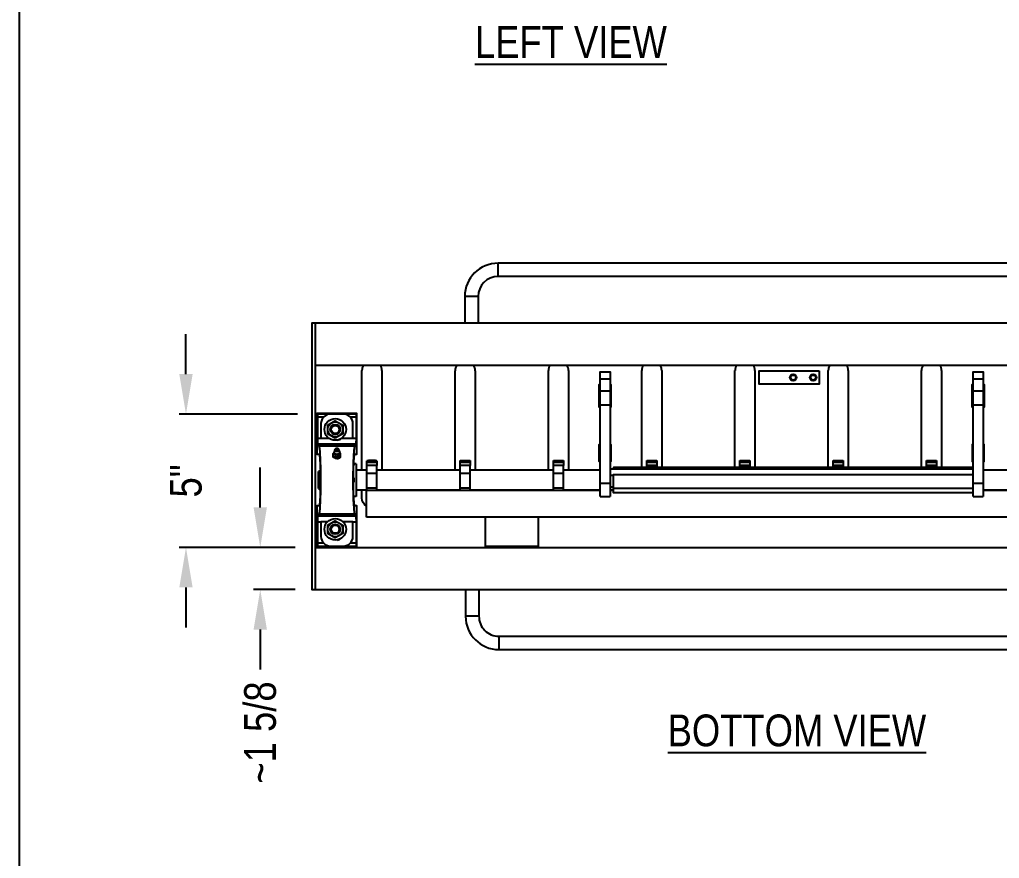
# Model space of a CAD drawing. Extents: x 0 to 216, y 0 to 280.
# Drawn here: x 0 to 73.5, y 63.9 to 126.8 of the extents above; entities that cross this region are included whole.
import ezdxf

# ---------------------------------------------------------------- set-up
doc = ezdxf.new("R2010")
doc.units = 0
doc.header["$MEASUREMENT"] = 0
for name, color, linetype in [('2132-LOGO$0$CADdetails-7-VERYFINE', 7, 'CONTINUOUS'), ('CADdetails-1-FINE', 1, 'CONTINUOUS'), ('CADdetails-11-VERYFINE', 11, 'CONTINUOUS'), ('CADdetails-2-FINELIGHT', 2, 'CONTINUOUS'), ('CADdetails-7-VERYFINE', 7, 'CONTINUOUS'), ('CADdetails-9-EXTRAFINE', 9, 'CONTINUOUS')]:
    doc.layers.add(name, color=color, linetype=linetype)
doc.styles.add('CADdetails-DIMENSIONS', font='ARIALN.TTF', dxfattribs={"height": 2.38})
doc.styles.add('CADdetails-NOTES', font='ARIALN.TTF', dxfattribs={"height": 2.38})
doc.dimstyles.new('CADdetails-DIM', dxfattribs={"dimtxt": 2.38, "dimasz": 3, "dimexe": 0.5, "dimexo": 1.5, "dimgap": 1, "dimtad": 0, "dimzin": 0, "dimdsep": 46, "dimtxsty": 'CADdetails-NOTES', "dimcen": 1, "dimclrd": 256, "dimclre": 256, "dimadec": 0, "dimazin": 0, "dimtfac": 1, "dimtofl": 0, "dimtmove": 0, "dimatfit": 3, "dimfxl": 0, "dimtolj": 1, "dimtzin": 0, "dimarcsym": 0})

# ---------------------------------------------------------------- blocks, each defined once
blk = doc.blocks.new('2132-LOGO')
at = {"layer": '2132-LOGO$0$CADdetails-7-VERYFINE'}
blk.add_lwpolyline([(0, 0), (0, 280), (216, 280), (216, 0)], close=True, dxfattribs=at)
blk = doc.blocks.new('*D19')
at = {"layer": 'CADdetails-7-VERYFINE', "lineweight": -2}
for p, q in [((12.475, 100.228), (12.475, 103.228)), ((20.845, 97.228), (11.975, 97.228)), ((20.673, 87.231), (11.975, 87.231)), ((12.475, 84.231), (12.475, 81.231))]:
    blk.add_line(p, q, dxfattribs=at)
at = {"layer": 'CADdetails-7-VERYFINE'}
for points in [[(11.975, 100.228), (12.975, 100.228), (12.475, 97.228)], [(11.975, 84.231), (12.975, 84.231), (12.475, 87.231)]]:
    blk.add_solid(points, dxfattribs=at)
at = {"layer": 'CADdetails-7-VERYFINE', "color": 0, "insert": (12.475, 92.218), "char_height": 2.38, "attachment_point": 5, "rotation": 90, "style": 'CADdetails-NOTES'}
blk.add_mtext('\\A1;5"', dxfattribs=at)
blk = doc.blocks.new('*D20')
at = {"layer": 'CADdetails-7-VERYFINE', "lineweight": -2}
for p, q in [((18.046, 90.231), (18.046, 93.231)), ((20.673, 87.231), (17.546, 87.231)), ((20.673, 84.066), (17.546, 84.066)), ((18.046, 81.066), (18.046, 78.066))]:
    blk.add_line(p, q, dxfattribs=at)
at = {"layer": 'CADdetails-7-VERYFINE'}
for points in [[(17.546, 90.231), (18.546, 90.231), (18.046, 87.231)], [(17.546, 81.066), (18.546, 81.066), (18.046, 84.066)]]:
    blk.add_solid(points, dxfattribs=at)
at = {"layer": 'CADdetails-7-VERYFINE', "color": 0, "insert": (18.046, 73.357), "char_height": 2.38, "attachment_point": 5, "rotation": 90, "style": 'CADdetails-NOTES'}
blk.add_mtext('\\A1;~1 5/8', dxfattribs=at)

msp = doc.modelspace()

# ---------------------------------------------------------------- linework, layer by layer
at = {"layer": 'CADdetails-1-FINE'}
msp.add_lwpolyline([(93.859, 104.048), (21.923, 104.048), (21.923, 84.066), (93.859, 84.066)], close=True, dxfattribs=at)
for points in [[(21.934, 84.066), (21.934, 104.048)], [(22.173, 104.048), (22.173, 84.066)]]:
    msp.add_lwpolyline(points, dxfattribs=at)
at = {"layer": 'CADdetails-11-VERYFINE'}
for points in [[(82.34, 104.048), (82.34, 106.046, 0.414215), (79.842, 108.544), (35.881, 108.544, 0.414213), (33.383, 106.046), (33.383, 104.048)], [(81.341, 104.048), (81.341, 106.046, 0.414214), (79.842, 107.545), (35.881, 107.545, 0.414213), (34.382, 106.046), (34.382, 104.048)], [(33.443, 84.066), (33.443, 82.067, 0.414213), (35.941, 79.57), (79.902, 79.57, 0.414213), (82.399, 82.067), (82.399, 84.066)], [(34.442, 84.066), (34.442, 82.067, 0.414214), (35.941, 80.569), (79.902, 80.569, 0.414214), (81.4, 82.067), (81.4, 84.066)]]:
    msp.add_lwpolyline(points, format="xyb", dxfattribs=at)
for points in [[(35.881, 107.545), (35.881, 108.544)], [(34.382, 106.046), (33.383, 106.046)], [(93.61, 100.883), (22.173, 100.883)], [(26.005, 89.499), (26.005, 91.497)], [(89.788, 89.499), (26.005, 89.499)], [(22.173, 87.231), (93.61, 87.231)], [(34.442, 82.067), (33.443, 82.067)], [(35.941, 80.569), (35.941, 79.57)]]:
    msp.add_lwpolyline(points, dxfattribs=at)
at = {"layer": 'CADdetails-9-EXTRAFINE'}
for points in [[(25.67, 93.032), (25.67, 100.496)], [(27.169, 100.496), (27.168, 93.032)], [(32.664, 93.032), (32.664, 100.473)], [(34.162, 100.473), (34.162, 93.032)], [(39.657, 93.032), (39.658, 100.496)], [(41.156, 100.496), (41.156, 93.032)], [(43.529, 91.06), (43.529, 100.408), (44.278, 100.408), (44.278, 91.06)], [(46.651, 93.235), (46.652, 100.496)], [(48.15, 100.496), (48.15, 93.235)], [(53.645, 93.235), (53.645, 100.496)], [(55.144, 100.495), (55.144, 93.235)], [(60.639, 93.235), (60.639, 100.495)], [(62.138, 100.495), (62.138, 93.235)], [(67.633, 93.235), (67.633, 100.495)], [(69.132, 100.495), (69.131, 93.235)], [(71.504, 91.06), (71.504, 100.408), (72.253, 100.408), (72.253, 91.06)], [(43.529, 97.743), (43.464, 97.743), (43.464, 99.444), (43.529, 99.444)], [(44.278, 99.839), (43.529, 99.839)], [(44.278, 99.444), (44.343, 99.444), (44.343, 97.743), (44.278, 97.743)], [(71.504, 97.743), (71.439, 97.743), (71.439, 99.444), (71.504, 99.444)], [(72.253, 99.839), (71.504, 99.839)], [(72.253, 99.444), (72.319, 99.444), (72.319, 97.743), (72.253, 97.743)], [(44.278, 98.936), (43.529, 98.936)], [(72.253, 98.936), (71.504, 98.936)], [(43.529, 97.916), (44.278, 97.916)], [(71.504, 97.916), (72.253, 97.916)], [(25.294, 97.278), (22.297, 97.278)], [(23.316, 97.231), (22.344, 97.231)], [(22.356, 97.019), (22.807, 97.019)], [(25.247, 97.231), (24.275, 97.231)], [(24.785, 97.019), (25.235, 97.019)], [(25.126, 94.826), (22.466, 94.826)], [(23.218, 95.408), (22.597, 95.408)], [(24.994, 95.408), (24.13, 95.408)], [(43.529, 93.667), (43.464, 93.667), (43.464, 94.956), (43.529, 94.956)], [(44.278, 94.956), (44.343, 94.956), (44.343, 93.667), (44.278, 93.667)], [(71.504, 94.956), (71.439, 94.956), (71.439, 93.667), (71.504, 93.667)], [(72.253, 93.667), (72.319, 93.667), (72.319, 94.956), (72.253, 94.956)], [(24.071, 94.038), (24.065, 94.037), (24.048, 94.034), (24.033, 94.031), (24.018, 94.027), (24.003, 94.023), (23.991, 94.02), (23.976, 94.015), (23.962, 94.01), (23.947, 94.005), (23.933, 94), (23.919, 93.994), (23.905, 93.987), (23.891, 93.98), (23.876, 93.973), (23.864, 93.966), (23.848, 93.958), (23.832, 93.949), (23.816, 93.939), (23.798, 93.928), (23.796, 93.926), (23.796, 93.887), (23.781, 93.889), (23.767, 93.892), (23.753, 93.895), (23.739, 93.898), (23.727, 93.902), (23.714, 93.906), (23.7, 93.91), (23.686, 93.915), (23.673, 93.92), (23.66, 93.925), (23.658, 93.925), (23.644, 93.932), (23.629, 93.938), (23.615, 93.945), (23.601, 93.952), (23.588, 93.958), (23.575, 93.966), (23.561, 93.974), (23.548, 93.982), (23.534, 93.99), (23.521, 93.998), (23.52, 93.999), (23.52, 94.263), (23.527, 94.267), (23.533, 94.272), (23.54, 94.276), (23.547, 94.28), (23.553, 94.284), (23.56, 94.288), (23.567, 94.292), (23.57, 94.294), (23.577, 94.298), (23.584, 94.301), (23.587, 94.303)], [(24.012, 94.337), (24.011, 94.331), (24.008, 94.324), (24.006, 94.318), (24.003, 94.312), (24.002, 94.311), (23.999, 94.305), (23.995, 94.299), (23.991, 94.293), (23.987, 94.287), (23.986, 94.286), (23.981, 94.281), (23.976, 94.275), (23.97, 94.269), (23.964, 94.264), (23.964, 94.264), (23.958, 94.259), (23.951, 94.254), (23.944, 94.249), (23.937, 94.245), (23.929, 94.241), (23.921, 94.236), (23.912, 94.232), (23.903, 94.229), (23.894, 94.225), (23.885, 94.222), (23.875, 94.219), (23.871, 94.218), (23.861, 94.216), (23.851, 94.214), (23.84, 94.212), (23.83, 94.211), (23.819, 94.21), (23.809, 94.209), (23.798, 94.209), (23.796, 94.209), (23.793, 94.209), (23.783, 94.209), (23.772, 94.21), (23.761, 94.211), (23.751, 94.212), (23.741, 94.214), (23.73, 94.216), (23.72, 94.218), (23.716, 94.219), (23.706, 94.222), (23.697, 94.225), (23.688, 94.229), (23.679, 94.232), (23.67, 94.236), (23.662, 94.241), (23.654, 94.245), (23.648, 94.249), (23.64, 94.254), (23.633, 94.259), (23.627, 94.264), (23.627, 94.264), (23.621, 94.269), (23.615, 94.275), (23.61, 94.281), (23.605, 94.286), (23.604, 94.287), (23.6, 94.293), (23.596, 94.299), (23.592, 94.305), (23.589, 94.311), (23.588, 94.312), (23.585, 94.318), (23.583, 94.324), (23.58, 94.331), (23.579, 94.337)], [(23.649, 94.573), (23.583, 94.406)], [(23.802, 94.566), (23.805, 94.566), (23.808, 94.565), (23.812, 94.564), (23.815, 94.562), (23.817, 94.561), (23.82, 94.559), (23.82, 94.559), (23.822, 94.557), (23.824, 94.554), (23.825, 94.552), (23.825, 94.552), (23.826, 94.549), (23.827, 94.547), (23.827, 94.545), (23.827, 94.542), (23.826, 94.54), (23.825, 94.538), (23.825, 94.536), (23.823, 94.534), (23.821, 94.532), (23.819, 94.53), (23.818, 94.529), (23.815, 94.527), (23.812, 94.526), (23.808, 94.524), (23.808, 94.524), (23.804, 94.523), (23.8, 94.523), (23.796, 94.522), (23.796, 94.522), (23.795, 94.522), (23.791, 94.523), (23.787, 94.523), (23.783, 94.524), (23.783, 94.524), (23.779, 94.526), (23.776, 94.527), (23.773, 94.529), (23.772, 94.53), (23.77, 94.532), (23.768, 94.534), (23.766, 94.536), (23.766, 94.538), (23.765, 94.54), (23.764, 94.542), (23.764, 94.545), (23.764, 94.547), (23.765, 94.549), (23.766, 94.552), (23.766, 94.552), (23.767, 94.554), (23.769, 94.557), (23.771, 94.559), (23.771, 94.559), (23.774, 94.561), (23.776, 94.562), (23.779, 94.564), (23.782, 94.565), (23.786, 94.566), (23.789, 94.566)], [(23.789, 94.566), (23.796, 94.567)], [(23.796, 94.567), (23.802, 94.566)], [(23.796, 93.887), (23.808, 93.889), (23.822, 93.892), (23.836, 93.895), (23.85, 93.898), (23.864, 93.902), (23.865, 93.902), (23.879, 93.906), (23.893, 93.911), (23.906, 93.915), (23.92, 93.92), (23.933, 93.925), (23.948, 93.932), (23.961, 93.937), (23.975, 93.944), (23.989, 93.951), (24.003, 93.958), (24.004, 93.959), (24.017, 93.967), (24.031, 93.974), (24.044, 93.982), (24.058, 93.991), (24.071, 93.999), (24.071, 94.263), (24.067, 94.265), (24.061, 94.27), (24.054, 94.274), (24.051, 94.276), (24.044, 94.28), (24.038, 94.284), (24.031, 94.288), (24.024, 94.292), (24.017, 94.296), (24.011, 94.299), (24.004, 94.303)], [(23.52, 94.038), (23.526, 94.037), (23.543, 94.034), (23.558, 94.031), (23.574, 94.027), (23.588, 94.023), (23.601, 94.02), (23.615, 94.015), (23.629, 94.01), (23.644, 94.005), (23.658, 94), (23.672, 93.994), (23.686, 93.987), (23.701, 93.98), (23.715, 93.973), (23.727, 93.966), (23.743, 93.958), (23.759, 93.949), (23.775, 93.939), (23.793, 93.928), (23.796, 93.926)], [(25.051, 93.382), (25.056, 93.386), (25.062, 93.39), (25.067, 93.395), (25.068, 93.396), (25.071, 93.398), (25.075, 93.402), (25.078, 93.405), (25.081, 93.409), (25.082, 93.41), (25.085, 93.415), (25.087, 93.418), (25.089, 93.422), (25.09, 93.426), (25.091, 93.429), (25.091, 93.433), (25.092, 93.436), (25.092, 93.452), (25.091, 93.455), (25.091, 93.459), (25.091, 93.46), (25.089, 93.463), (25.088, 93.467), (25.087, 93.468), (25.086, 93.47), (25.084, 93.473), (25.082, 93.476), (25.08, 93.478), (25.077, 93.481), (25.074, 93.483), (25.055, 93.5)], [(25.052, 93.406), (25.053, 93.406), (25.058, 93.409), (25.064, 93.413), (25.069, 93.416), (25.07, 93.417), (25.074, 93.421), (25.078, 93.424), (25.081, 93.428), (25.083, 93.43), (25.085, 93.433), (25.087, 93.437), (25.089, 93.44), (25.09, 93.442), (25.091, 93.446), (25.091, 93.449), (25.092, 93.452)], [(25.235, 93.51), (25.056, 93.51)], [(25.235, 93.51), (25.235, 91.055)], [(26.794, 93.719), (26.045, 93.719)], [(26.045, 93.632), (26.045, 93.719)], [(26.045, 91.497), (26.045, 93.382)], [(26.171, 93.76), (26.171, 93.76), (26.171, 93.76), (26.171, 93.76), (26.171, 93.76), (26.17, 93.76), (26.17, 93.76), (26.17, 93.76), (26.17, 93.759), (26.17, 93.759), (26.17, 93.759), (26.169, 93.759), (26.129, 93.719)], [(26.698, 93.719), (26.66, 93.757), (26.179, 93.757), (26.14, 93.719)], [(26.172, 93.76), (26.666, 93.76)], [(26.179, 93.757), (26.178, 93.757), (26.178, 93.758), (26.177, 93.758), (26.177, 93.759), (26.176, 93.759), (26.175, 93.759), (26.175, 93.759), (26.174, 93.76), (26.174, 93.76), (26.173, 93.76), (26.172, 93.76)], [(26.71, 93.719), (26.669, 93.759), (26.669, 93.759), (26.669, 93.759), (26.669, 93.759), (26.668, 93.76), (26.668, 93.76), (26.668, 93.76), (26.667, 93.76), (26.667, 93.76), (26.667, 93.76), (26.666, 93.76), (26.666, 93.76), (26.666, 93.76), (26.666, 93.76), (26.665, 93.76), (26.665, 93.76), (26.665, 93.76), (26.664, 93.76), (26.664, 93.76), (26.664, 93.76), (26.663, 93.759), (26.663, 93.759), (26.663, 93.759), (26.662, 93.759), (26.662, 93.759), (26.662, 93.759), (26.662, 93.758), (26.661, 93.758), (26.661, 93.758), (26.661, 93.758), (26.661, 93.758), (26.66, 93.757), (26.66, 93.757), (26.66, 93.757)], [(26.794, 93.719), (26.794, 93.632)], [(26.794, 91.497), (26.794, 93.382)], [(33.788, 93.748), (33.788, 93.382), (33.038, 93.382), (33.038, 93.748)], [(33.038, 93.748), (33.788, 93.748)], [(33.038, 93.745), (33.788, 93.745)], [(33.788, 93.719), (33.038, 93.719)], [(33.038, 93.632), (33.788, 93.632)], [(33.038, 91.497), (33.038, 93.382)], [(33.788, 91.497), (33.788, 93.382)], [(40.781, 93.748), (40.781, 93.382), (40.032, 93.382), (40.032, 93.748)], [(40.032, 93.748), (40.781, 93.748)], [(40.032, 93.745), (40.781, 93.745)], [(40.781, 93.719), (40.032, 93.719)], [(40.032, 93.632), (40.781, 93.632)], [(40.032, 91.497), (40.032, 93.382)], [(40.781, 91.497), (40.781, 93.382)], [(47.775, 93.748), (47.775, 93.382), (47.026, 93.382), (47.026, 93.748)], [(47.026, 93.748), (47.775, 93.748)], [(47.026, 93.745), (47.775, 93.745)], [(47.775, 93.719), (47.026, 93.719)], [(47.026, 93.632), (47.775, 93.632)], [(47.026, 93.235), (47.026, 93.382)], [(47.775, 93.382), (47.775, 93.235)], [(54.769, 93.748), (54.769, 93.382), (54.02, 93.382), (54.02, 93.748)], [(54.02, 93.748), (54.769, 93.748)], [(54.02, 93.745), (54.769, 93.745)], [(54.769, 93.719), (54.02, 93.719)], [(54.02, 93.632), (54.769, 93.632)], [(54.02, 93.235), (54.02, 93.382)], [(54.769, 93.382), (54.769, 93.235)], [(61.763, 93.748), (61.763, 93.382), (61.014, 93.382), (61.014, 93.748)], [(61.014, 93.748), (61.763, 93.748)], [(61.014, 93.745), (61.763, 93.745)], [(61.763, 93.719), (61.014, 93.719)], [(61.014, 93.632), (61.763, 93.632)], [(61.014, 93.235), (61.014, 93.382)], [(61.763, 93.382), (61.763, 93.235)], [(68.757, 93.748), (68.757, 93.382), (68.007, 93.382), (68.007, 93.748)], [(68.007, 93.748), (68.757, 93.748)], [(68.007, 93.745), (68.757, 93.745)], [(68.757, 93.719), (68.007, 93.719)], [(68.007, 93.632), (68.757, 93.632)], [(68.007, 93.235), (68.007, 93.382)], [(68.757, 93.382), (68.757, 93.235)], [(22.423, 91.653), (22.543, 91.533), (22.543, 93.032), (22.423, 92.912)], [(22.423, 91.653), (22.423, 92.912)], [(22.552, 93.032), (22.543, 93.032)], [(26.045, 93.032), (25.235, 93.032)], [(26.794, 92.772), (26.045, 92.772)], [(33.038, 93.032), (26.794, 93.032)], [(33.788, 92.772), (33.038, 92.772)], [(40.032, 93.032), (33.788, 93.032)], [(40.781, 92.772), (40.032, 92.772)], [(43.529, 93.032), (40.781, 93.032)], [(71.504, 93.099), (44.278, 93.099)], [(44.527, 92.622), (44.278, 92.622)], [(71.504, 93.235), (44.527, 93.235), (44.527, 93.099)], [(71.504, 93.187), (44.527, 93.187)], [(71.504, 91.327), (44.527, 91.327), (44.527, 92.71), (71.504, 92.71)], [(71.504, 92.662), (44.527, 92.662)], [(75.001, 93.032), (72.253, 93.032)], [(43.529, 92.059), (44.278, 92.059)], [(71.504, 92.059), (72.253, 92.059)], [(22.552, 91.533), (22.543, 91.533)], [(26.045, 91.533), (25.235, 91.533)], [(43.529, 91.497), (26.005, 91.497)], [(26.045, 91.704), (26.794, 91.704)], [(33.038, 91.533), (26.794, 91.533)], [(27.168, 91.533), (27.168, 91.497)], [(32.664, 91.497), (32.664, 91.533)], [(33.038, 91.704), (33.788, 91.704)], [(40.032, 91.533), (33.788, 91.533)], [(34.162, 91.533), (34.162, 91.497)], [(39.657, 91.497), (39.657, 91.533)], [(40.032, 91.704), (40.781, 91.704)], [(43.529, 91.533), (40.781, 91.533)], [(41.156, 91.533), (41.156, 91.497)], [(44.527, 91.744), (44.278, 91.744)], [(44.527, 91.533), (44.278, 91.533)], [(44.527, 91.497), (44.278, 91.497)], [(71.504, 91.649), (44.527, 91.649)], [(75.001, 91.533), (72.253, 91.533)], [(89.788, 91.497), (72.253, 91.497)], [(25.235, 91.055), (25.056, 91.055)], [(43.529, 91.06), (44.278, 91.06)], [(71.504, 91.06), (72.253, 91.06)], [(22.466, 89.739), (25.126, 89.739)], [(22.362, 89.157), (22.597, 89.157)], [(25.206, 89.578), (22.385, 89.578)], [(24.994, 89.157), (25.229, 89.157)], [(34.912, 89.499), (34.912, 87.313), (38.908, 87.313), (38.908, 89.499)], [(22.807, 87.546), (22.356, 87.546)], [(25.235, 87.546), (24.785, 87.546)], [(25.294, 87.287), (22.297, 87.287)], [(22.344, 87.334), (23.316, 87.334)], [(24.275, 87.334), (25.247, 87.334)]]:
    msp.add_lwpolyline(points, dxfattribs=at)
for points in [[(59.948, 100.467), (59.948, 99.468), (55.452, 99.468), (55.452, 100.467)], [(23.672, 95.432), (23.11, 95.756), (23.11, 96.405), (23.672, 96.73), (24.234, 96.405), (24.234, 95.756)], [(26.794, 93.632), (26.794, 93.382), (26.045, 93.382), (26.045, 93.632)], [(24.234, 88.912), (24.234, 88.263), (23.672, 87.939), (23.11, 88.263), (23.11, 88.912), (23.672, 89.237)]]:
    msp.add_lwpolyline(points, close=True, dxfattribs=at)
for points in [[(22.385, 94.987), (22.384, 94.988), (22.384, 94.989), (22.383, 94.991), (22.383, 94.991), (22.381, 94.995), (22.38, 94.999), (22.379, 95.006), (22.378, 95.011), (22.377, 95.021), (22.376, 95.026), (22.374, 95.041), (22.374, 95.044), (22.372, 95.063), (22.372, 95.066), (22.37, 95.09), (22.37, 95.091), (22.369, 95.118), (22.367, 95.151), (22.366, 95.181), (22.364, 95.222), (22.364, 95.252), (22.363, 95.286), (22.362, 95.329), (22.362, 95.366), (22.362, 95.408), (22.356, 97.019), (22.356, 97.038), (22.356, 97.059), (22.356, 97.077), (22.355, 97.098), (22.355, 97.112), (22.354, 97.134), (22.354, 97.144), (22.353, 97.165), (22.352, 97.175), (22.351, 97.191), (22.35, 97.202), (22.349, 97.211), (22.348, 97.219), (22.348, 97.22), (22.347, 97.224), (22.346, 97.225), (22.345, 97.228), (22.345, 97.23), (22.344, 97.231), (22.297, 97.278), (22.297, 94.224), (22.449, 94.224), (22.451, 94.223), (22.453, 94.222), (22.455, 94.22), (22.457, 94.218), (22.46, 94.214), (22.461, 94.212), (22.464, 94.204), (22.465, 94.203), (22.469, 94.192), (22.469, 94.191), (22.473, 94.177), (22.477, 94.16), (22.481, 94.141), (22.486, 94.112), (22.489, 94.094), (22.494, 94.055), (22.496, 94.039), (22.502, 93.988), (22.504, 93.973), (22.51, 93.911), (22.511, 93.899), (22.517, 93.823), (22.523, 93.739), (22.524, 93.724), (22.53, 93.623), (22.535, 93.518), (22.54, 93.398), (22.545, 93.286), (22.548, 93.166), (22.552, 93.045), (22.552, 93.032, -0.000867), (22.552, 93.025, -0.005921), (22.561, 92.282, -0.005923), (22.552, 91.54, -0.001452), (22.552, 91.533), (22.549, 91.412), (22.545, 91.292), (22.545, 91.279), (22.54, 91.158), (22.535, 91.046), (22.53, 90.941), (22.524, 90.841), (22.523, 90.825), (22.517, 90.741), (22.511, 90.666), (22.51, 90.654), (22.504, 90.591), (22.502, 90.577), (22.496, 90.526), (22.494, 90.51), (22.489, 90.47), (22.486, 90.453), (22.481, 90.424), (22.477, 90.405), (22.473, 90.388), (22.469, 90.374), (22.469, 90.373), (22.465, 90.362), (22.464, 90.36), (22.461, 90.353), (22.46, 90.351), (22.457, 90.346), (22.455, 90.344), (22.453, 90.342), (22.451, 90.342), (22.449, 90.341), (22.297, 90.341), (22.297, 87.287), (22.344, 87.334), (22.345, 87.335), (22.345, 87.336), (22.346, 87.339), (22.347, 87.34), (22.348, 87.345), (22.348, 87.346), (22.349, 87.353), (22.35, 87.363), (22.351, 87.373), (22.352, 87.39), (22.353, 87.4), (22.353, 87.41), (22.354, 87.431), (22.355, 87.445), (22.355, 87.466), (22.356, 87.484), (22.356, 87.505), (22.356, 87.524), (22.356, 87.546), (22.362, 89.157), (22.362, 89.192), (22.363, 89.235), (22.363, 89.267), (22.364, 89.309), (22.365, 89.337), (22.366, 89.378), (22.367, 89.406), (22.369, 89.44), (22.371, 89.467), (22.372, 89.492), (22.372, 89.493), (22.374, 89.514), (22.374, 89.517), (22.376, 89.533), (22.377, 89.536), (22.378, 89.549), (22.379, 89.553), (22.38, 89.562), (22.381, 89.566), (22.383, 89.571), (22.383, 89.572), (22.384, 89.575), (22.385, 89.578), (22.466, 89.739), (22.472, 89.755), (22.479, 89.776), (22.485, 89.803), (22.492, 89.834), (22.503, 89.904), (22.505, 89.912), (22.517, 90.01), (22.528, 90.126), (22.539, 90.261), (22.55, 90.412), (22.559, 90.578), (22.568, 90.759), (22.575, 90.952), (22.585, 91.29), (22.587, 91.37), (22.593, 91.757), (22.594, 91.819), (22.597, 92.235), (22.597, 92.282), (22.597, 92.33), (22.594, 92.746), (22.593, 92.807), (22.587, 93.194), (22.585, 93.274), (22.575, 93.612), (22.568, 93.806), (22.559, 93.986), (22.55, 94.153), (22.539, 94.304), (22.528, 94.438), (22.517, 94.555), (22.505, 94.652), (22.503, 94.66), (22.492, 94.73), (22.485, 94.762), (22.479, 94.788), (22.472, 94.81), (22.466, 94.826), (22.385, 94.987), (25.206, 94.987)], [(25.229, 95.408), (24.994, 95.408), (24.994, 96.511, 0.414211), (24.275, 97.231), (23.316, 97.231, 0.414212), (22.597, 96.511), (22.597, 95.408), (22.362, 95.408)], [(23.583, 94.406), (23.582, 94.403), (23.58, 94.397), (23.578, 94.391), (23.577, 94.384), (23.576, 94.378), (23.576, 94.372), (23.575, 94.365), (23.575, 94.359), (23.576, 94.353), (23.577, 94.346), (23.577, 94.343), (23.579, 94.337), (23.617, 94.184, 0.327129), (23.796, 94.079, 0.335398), (23.974, 94.184), (24.012, 94.337), (24.014, 94.343), (24.014, 94.346), (24.015, 94.353), (24.016, 94.359), (24.016, 94.365), (24.016, 94.372), (24.015, 94.378), (24.014, 94.384), (24.013, 94.391), (24.011, 94.397), (24.009, 94.403), (24.008, 94.406), (23.942, 94.573), (23.94, 94.579), (23.937, 94.584), (23.934, 94.589), (23.931, 94.594), (23.927, 94.598), (23.923, 94.603), (23.921, 94.605), (23.917, 94.61), (23.912, 94.614), (23.906, 94.618), (23.906, 94.619), (23.9, 94.623), (23.894, 94.627), (23.887, 94.63), (23.881, 94.634), (23.874, 94.637), (23.866, 94.64), (23.858, 94.643), (23.85, 94.645), (23.844, 94.647), (23.836, 94.648), (23.827, 94.65), (23.818, 94.651), (23.81, 94.652), (23.801, 94.652), (23.796, 94.652), (23.79, 94.652), (23.782, 94.652), (23.773, 94.651), (23.764, 94.65), (23.755, 94.648), (23.747, 94.647), (23.741, 94.645), (23.733, 94.643), (23.725, 94.64), (23.718, 94.637), (23.71, 94.634), (23.704, 94.63), (23.697, 94.627), (23.691, 94.623), (23.685, 94.619), (23.685, 94.618), (23.679, 94.614), (23.674, 94.61), (23.67, 94.605), (23.668, 94.603), (23.664, 94.598), (23.66, 94.594), (23.657, 94.589), (23.654, 94.584), (23.651, 94.579), (23.649, 94.573), (23.648, 94.57), (23.646, 94.565), (23.645, 94.56), (23.644, 94.554), (23.644, 94.549), (23.644, 94.544), (23.644, 94.539), (23.644, 94.533), (23.645, 94.528), (23.646, 94.524), (23.648, 94.519), (23.65, 94.514), (23.652, 94.509), (23.655, 94.504), (23.657, 94.501), (23.66, 94.496), (23.664, 94.491), (23.668, 94.486), (23.672, 94.482), (23.675, 94.48), (23.68, 94.475), (23.685, 94.471), (23.686, 94.47), (23.692, 94.466), (23.698, 94.462), (23.699, 94.462), (23.705, 94.458), (23.712, 94.455), (23.719, 94.452), (23.727, 94.449), (23.728, 94.448), (23.736, 94.446), (23.744, 94.444), (23.752, 94.442), (23.761, 94.44), (23.769, 94.439), (23.778, 94.438), (23.787, 94.437), (23.796, 94.437), (23.804, 94.437), (23.813, 94.438), (23.822, 94.439), (23.83, 94.44), (23.839, 94.442), (23.847, 94.444), (23.855, 94.446), (23.863, 94.448), (23.864, 94.449), (23.872, 94.452), (23.879, 94.455), (23.886, 94.458), (23.892, 94.462), (23.893, 94.462), (23.899, 94.466), (23.905, 94.47), (23.906, 94.471), (23.912, 94.475), (23.917, 94.48), (23.919, 94.482), (23.923, 94.486), (23.927, 94.491), (23.931, 94.496), (23.934, 94.501), (23.936, 94.504), (23.939, 94.509), (23.941, 94.514), (23.943, 94.519), (23.945, 94.524), (23.946, 94.528), (23.947, 94.533), (23.947, 94.539), (23.948, 94.544), (23.947, 94.549), (23.947, 94.554), (23.946, 94.56), (23.945, 94.565), (23.943, 94.57), (23.942, 94.573)], [(26.003, 90.321, -0.250738), (25.67, 90.945), (25.67, 91.533)], [(23.093, 89.157), (22.597, 89.157), (22.597, 88.053, 0.414213), (23.316, 87.334), (24.275, 87.334, 0.414212), (24.994, 88.053), (24.994, 89.157), (24.251, 89.157)]]:
    msp.add_lwpolyline(points, format="xyb", dxfattribs=at)
msp.add_lwpolyline([(25.054, 93.484), (25.058, 93.559), (25.062, 93.634), (25.063, 93.649), (25.067, 93.724), (25.067, 93.724), (25.072, 93.795), (25.073, 93.805), (25.078, 93.866), (25.083, 93.923), (25.083, 93.93), (25.088, 93.979), (25.089, 93.988), (25.094, 94.029), (25.095, 94.04), (25.099, 94.074), (25.101, 94.086), (25.105, 94.113), (25.107, 94.125), (25.111, 94.147), (25.114, 94.158), (25.117, 94.174), (25.12, 94.185), (25.124, 94.196), (25.124, 94.196), (25.127, 94.204), (25.127, 94.205), (25.13, 94.211), (25.131, 94.213), (25.133, 94.217), (25.134, 94.218), (25.136, 94.22), (25.137, 94.222), (25.139, 94.223), (25.141, 94.223), (25.143, 94.224), (25.294, 94.224), (25.294, 97.278), (25.247, 97.231), (25.246, 97.23), (25.246, 97.228), (25.245, 97.225), (25.244, 97.224), (25.244, 97.22), (25.243, 97.219), (25.242, 97.211), (25.241, 97.202), (25.24, 97.191), (25.239, 97.175), (25.238, 97.165), (25.238, 97.155), (25.237, 97.134), (25.236, 97.119), (25.236, 97.098), (25.235, 97.081), (25.235, 97.059), (25.235, 97.04), (25.235, 97.019), (25.229, 95.408), (25.229, 95.371), (25.229, 95.329), (25.228, 95.294), (25.227, 95.252), (25.227, 95.222), (25.225, 95.181), (25.224, 95.151), (25.223, 95.118), (25.221, 95.091), (25.221, 95.09), (25.219, 95.066), (25.219, 95.063), (25.217, 95.044), (25.217, 95.041), (25.215, 95.026), (25.215, 95.021), (25.213, 95.011), (25.212, 95.006), (25.211, 94.999), (25.21, 94.995), (25.209, 94.991), (25.208, 94.991), (25.207, 94.989), (25.207, 94.988), (25.206, 94.987), (25.126, 94.826), (25.121, 94.816), (25.117, 94.804), (25.117, 94.804), (25.112, 94.787), (25.108, 94.773), (25.103, 94.748), (25.1, 94.734), (25.094, 94.699), (25.092, 94.686), (25.085, 94.641), (25.083, 94.629), (25.077, 94.574), (25.075, 94.565), (25.068, 94.497), (25.061, 94.422), (25.06, 94.412), (25.053, 94.32), (25.046, 94.229), (25.039, 94.115), (25.034, 94.019), (25.028, 93.914), (25.023, 93.784), (25.018, 93.659), (25.013, 93.528, 0.007897), (24.994, 92.282), (24.994, 92.282), (24.994, 92.281), (24.994, 92.281), (24.994, 92.28), (24.994, 92.28), (24.994, 92.28), (24.994, 92.279), (24.994, 92.279), (24.994, 92.278), (24.994, 92.278), (24.995, 92.069), (24.997, 91.815), (24.999, 91.622), (25.004, 91.367), (25.009, 91.189), (25.016, 90.95), (25.024, 90.757), (25.032, 90.577), (25.042, 90.41), (25.042, 90.405), (25.052, 90.26), (25.053, 90.246), (25.063, 90.126), (25.065, 90.105), (25.074, 90.009), (25.077, 89.985), (25.087, 89.912), (25.091, 89.883), (25.099, 89.834), (25.106, 89.803), (25.112, 89.776), (25.112, 89.776), (25.119, 89.755), (25.12, 89.752), (25.126, 89.739), (25.206, 89.578), (25.207, 89.575), (25.208, 89.572), (25.208, 89.571), (25.21, 89.566), (25.211, 89.562), (25.212, 89.553), (25.213, 89.549), (25.214, 89.536), (25.215, 89.533), (25.217, 89.517), (25.217, 89.514), (25.219, 89.493), (25.219, 89.492), (25.221, 89.467), (25.222, 89.44), (25.224, 89.406), (25.225, 89.378), (25.226, 89.337), (25.227, 89.309), (25.228, 89.277), (25.229, 89.235), (25.229, 89.199), (25.229, 89.157), (25.235, 87.546), (25.235, 87.526), (25.235, 87.505), (25.235, 87.488), (25.236, 87.466), (25.236, 87.452), (25.237, 87.431), (25.237, 87.421), (25.238, 87.4), (25.239, 87.39), (25.24, 87.373), (25.241, 87.363), (25.242, 87.353), (25.243, 87.346), (25.244, 87.345), (25.244, 87.34), (25.245, 87.339), (25.246, 87.336), (25.246, 87.335), (25.247, 87.334), (25.294, 87.287), (25.294, 90.341), (25.143, 90.341), (25.14, 90.342), (25.137, 90.343), (25.134, 90.346), (25.132, 90.35), (25.127, 90.359), (25.126, 90.362), (25.121, 90.376), (25.121, 90.378), (25.115, 90.399), (25.115, 90.399), (25.11, 90.424), (25.105, 90.454), (25.1, 90.488), (25.095, 90.527), (25.09, 90.569), (25.082, 90.644), (25.08, 90.667), (25.073, 90.763), (25.071, 90.78), (25.064, 90.896), (25.063, 90.908), (25.056, 91.044), (25.056, 91.048), (25.049, 91.201), (25.043, 91.375), (25.039, 91.536), (25.035, 91.731), (25.032, 91.899), (25.031, 92.094), (25.03, 92.278), (25.03, 92.278), (25.03, 92.279), (25.03, 92.279), (25.03, 92.28), (25.03, 92.28), (25.03, 92.281), (25.03, 92.281), (25.03, 92.281), (25.03, 92.282), (25.03, 92.282), (25.03, 92.401), (25.031, 92.521), (25.032, 92.64), (25.034, 92.759), (25.036, 92.878), (25.036, 92.912), (25.039, 93.031), (25.042, 93.15), (25.044, 93.205), (25.048, 93.324), (25.053, 93.443), (25.054, 93.473, 0.000715)], format="xyb", close=True, dxfattribs=at)
for centre, radius in [((58.011, 99.968), 0.25), ((58.011, 99.968), 0.19), ((59.51, 99.968), 0.25), ((59.51, 99.968), 0.19), ((23.672, 96.081), 0.812), ((23.672, 96.081), 0.562), ((23.672, 96.081), 0.375), ((23.672, 96.081), 0.3), ((23.672, 88.588), 0.812), ((23.672, 88.588), 0.562), ((23.672, 88.588), 0.375), ((23.672, 88.588), 0.3)]:
    msp.add_circle(centre, radius, dxfattribs=at)
for centre, radius, start, end in [((26.42, 100.496), 0.749, 148.77532, 179.99624), ((26.42, 100.496), 0.749, 359.99626, 31.22539), ((33.413, 100.473), 0.749, 146.70814, 179.99991), ((33.413, 100.473), 0.749, 359.99983, 33.29212), ((40.407, 100.496), 0.749, 148.77599, 179.99658), ((40.407, 100.496), 0.749, 359.99672, 31.22689), ((47.401, 100.496), 0.749, 148.74731, 179.99863), ((47.401, 100.496), 0.749, 359.99907, 31.25074), ((54.395, 100.495), 0.749, 148.72546, 179.99687), ((54.395, 100.496), 0.749, 359.996, 31.27774), ((61.388, 100.495), 0.749, 148.70064, 179.99859), ((61.388, 100.495), 0.749, 359.99799, 31.29902), ((68.382, 100.495), 0.749, 148.6763, 179.99673), ((68.382, 100.495), 0.749, 359.99953, 31.32329), ((23.796, 95.779), 0.5, 271.06585, 313.51026), ((26.172, 93.756), 0.00412, 89.73384, 104.77254), ((24.842, 92.282), 0.25, 319.26474, 40.73234), ((24.842, 92.282), 0.196, 344.74614, 15.25386), ((23.796, 88.286), 0.5, 271.13068, 313.43995)]:
    msp.add_arc(centre, radius, start, end, dxfattribs=at)

# ---------------------------------------------------------------- block references
at = {"layer": 'CADdetails-7-VERYFINE'}
msp.add_blockref('2132-LOGO', (0, 0), dxfattribs=at)

# ---------------------------------------------------------------- texts
at = {"layer": 'CADdetails-2-FINELIGHT', "char_height": 2.38, "attachment_point": 1, "style": 'CADdetails-DIMENSIONS'}
for s, insert in [('{\\W7.18731;\\L  \\W1;LEFT VIEW}', (23.25, 126.316)), ('{\\W5.54116;\\L  \\W1;BOTTOM VIEW}', (40.196, 74.701))]:
    msp.add_mtext_dynamic_manual_height_columns(s, width=35.96932, gutter_width=11.9, heights=[0], dxfattribs=dict(at, insert=insert))

# ---------------------------------------------------------------- dimensions: what is measured, and where the dimension line sits
at = {"layer": 'CADdetails-7-VERYFINE'}
dim = msp.add_linear_dim(base=(12.475, 87.231), p1=(22.345, 97.228), p2=(22.173, 87.231), angle=90, text='5"', dimstyle='CADdetails-DIM', dxfattribs=at)
dim.commit()
dim.dimension.update_dxf_attribs({"geometry": '*D19', "text_midpoint": (12.475, 92.218), "dimtype": 160})
dim = msp.add_linear_dim(base=(18.046, 84.066), p1=(22.173, 87.231), p2=(22.173, 84.066), angle=90, text='~1 5/8', dimstyle='CADdetails-DIM', dxfattribs=at)
dim.commit()
dim.dimension.update_dxf_attribs({"geometry": '*D20', "text_midpoint": (18.046, 73.357)})

doc.saveas('drawing.dxf')
